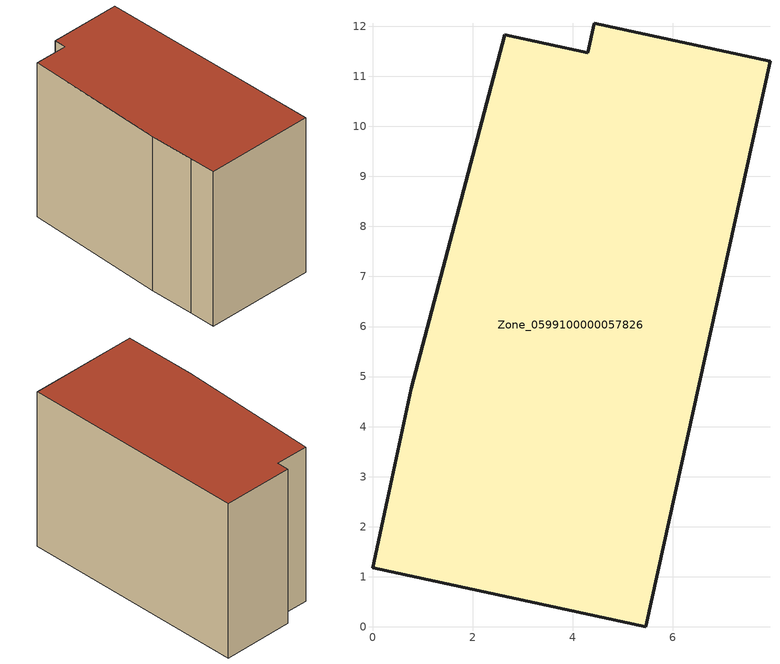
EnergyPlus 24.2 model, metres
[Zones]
Zone_0599100000057826
 floor ground (C_G): 0.29,2.53 0.78,4.76 2.65,11.83 4.3,11.47 4.43,12.06 7.94,11.3 5.46,0 0,1.18 z0
 wall outside (C_F): 7.94,11.3 4.43,12.06 4.3,11.47 2.65,11.83 0.78,4.76 0.29,2.53 0,1.18 5.46,0 7.94,11.3 z0:8.1
 roof outside (C_R): 0.78,4.76 0.29,2.53 0,1.18 5.46,0 7.94,11.3 4.43,12.06 4.3,11.47 2.65,11.83 z8.1
[BUILDING]
Pand.0599100000057826: North Axis=0; Terrain=City; Loads Convergence Tolerance Value=0.04; Temperature Convergence Tolerance Value=0.4; Solar Distribution=FullExterior; Maximum Number of Warmup Days=25; Minimum Number of Warmup Days=1
[Site:Location]
Rotterdam.The.Hague.AP_ZH_NLD Design_Conditions: Latitude=51.96; Longitude=4.45; Time Zone=1; Elevation=-4.5
[SITE:GROUNDTEMPERATURE:BUILDINGSURFACE]
18, 18, 18, 18, 18, 18, 18, 18, 18, 18, 18, 18
[MATERIAL] Thermal Absorptance=0.9; Solar Absorptance=0.7; Visible Absorptance=0.7
Name | Roughness | Thickness | Conductivity | Density | Specific Heat
G.TC.1975-1991 | MediumSmooth | 0.15 | 0.288461 | 540 | 1210
F.TC.1975-1991 | Rough | 0.3 | 0.230769 | 1920 | 840
R.TC.1975-1991 | MediumRough | 0.2 | 0.153846 | 1500 | 1000
[CONSTRUCTION]
C_G: G.TC.1975-1991
C_F: F.TC.1975-1991
C_R: R.TC.1975-1991
[ZONE]
Zone_0599100000057826: Type=1; Multiplier=1; Ceiling Height=Autocalculate; Volume=Autocalculate; Floor Area=autocalculate; Part of Total Floor Area=Yes
[ZONEINFILTRATION:DESIGNFLOWRATE]
Infil_Zone_0599100000057826: Zone or ZoneList or Space or SpaceList=Zone_0599100000057826; Schedule=AlwaysOn; Design Flow Rate Calculation Method=Flow/Area; Flow Rate per Floor Area=0.003; Constant Term Coefficient=1; Temperature Term Coefficient=0; Velocity Term Coefficient=0; Velocity Squared Term Coefficient=0
[HVACTEMPLATE:ZONE:IDEALLOADSAIRSYSTEM]
Zone_0599100000057826: Maximum Heating Supply Air Temperature=50; Minimum Cooling Supply Air Temperature=13; Maximum Heating Supply Air Humidity Ratio=0.0156; Minimum Cooling Supply Air Humidity Ratio=0.0077; Heating Limit=NoLimit; Cooling Limit=NoLimit; Dehumidification Control Type=ConstantSensibleHeatRatio; Cooling Sensible Heat Ratio=0.7; Dehumidification Setpoint=60; Humidification Control Type=None; Humidification Setpoint=30; Outdoor Air Method=None; Outdoor Air Flow Rate per Person=0.00944; Outdoor Air Flow Rate per Zone Floor Area=0; Outdoor Air Flow Rate per Zone=0; Demand Controlled Ventilation Type=None; Outdoor Air Economizer Type=NoEconomizer; Heat Recovery Type=None; Sensible Heat Recovery Effectiveness=0.7; Latent Heat Recovery Effectiveness=0.65
[ZONECONTROL:THERMOSTAT]
ThermostatControl_Zone_0599100000057826: Zone or ZoneList=Zone_0599100000057826; Control Type Schedule=DualSetpointControlType; Control 1=Thermostat_Zone_0599100000057826; Temperature Difference Between Cutout And Setpoint=0
[THERMOSTATSETPOINT:DUALSETPOINT]
Thermostat_Zone_0599100000057826: Heating Setpoint Temperature Schedule=HeatingSetpoint_Zone_0599100000057826; Cooling Setpoint Temperature Schedule=CoolingSetpoint_Zone_0599100000057826
[SCHEDULE:COMPACT]
HeatingSetpoint_Zone_0599100000057826: Through: 12/31, For: AllDays, Until: 24:00, 21
CoolingSetpoint_Zone_0599100000057826: Through: 12/31, For: AllDays, Until: 24:00, 24
DualSetpointControlType: Through: 12/31, For: AllDays, Until: 24:00, 4
AlwaysOn: Through: 12/31, For: AllDays, Until: 24:00, 1
